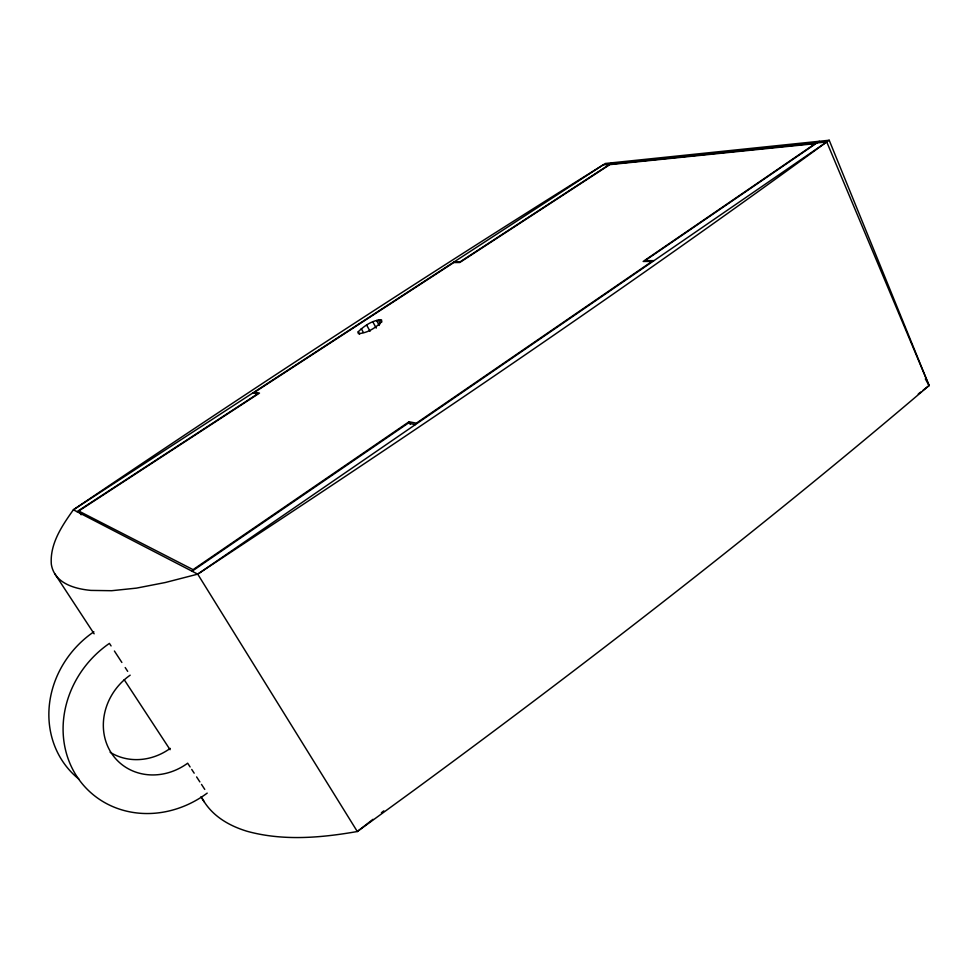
<?xml version="1.0" encoding="UTF-8"?>
<svg xmlns="http://www.w3.org/2000/svg" width="978" height="978" viewBox="0 0 978 978"><rect width="100%" height="100%" fill="white"/><g stroke="black" fill="none" stroke-linecap="round" stroke-linejoin="round"><path stroke-width="1.47" d="M358.229 331.774C364.354 325.808 372.704 319.904 381.542 319.904L381.713 321.664C375.638 327.923 367.178 333.266 358.303 333.584L358.229 331.774L359.611 334.293M372.973 819.319L357.312 831.52C321.09 837.865 283.302 841.166 247.373 831.361A332.716 136.272 -29.3 0 1 202.153 798.292M381.396 812.742L383.804 810.86M918.269 393.987L920.677 392.117M923.085 390.234L929.1 385.54L829.21 140.245L605.296 163.485L73.374 509.795C62.091 525.724 49.841 543.646 51.308 564.098A352.263 92.287 -28.8 0 0 90.991 590.406L111.651 590.712L136.492 588.12L165.258 582.521L197.727 574.147L260.282 532.729A2585.221 259.659 -30.7 0 0 826.74 141.932L929.1 385.54A2463.961 396.885 -32.2 0 1 414.281 790.028L357.312 831.52L197.727 574.147L73.374 509.795C247.886 391.665 424.33 276.383 603.157 164.879L826.74 141.932M197.727 574.147L829.21 140.245M254.708 392.19L453.804 262.544L459.733 262.52L609.807 164.634L815.212 143.644L643.157 261.456L652.033 261.407L416.359 423.168L409.036 421.775L193.069 569.648L78.717 511.005L259.476 393.107L254.708 392.19L256.138 394.672M819.332 141.272L644.954 260.698L653.842 260.637M192.067 571.225L408.168 423.205L415.491 424.623M76.981 511.653L257.617 393.865L252.862 392.948M611.996 162.788L460.015 261.896L454.085 261.933M54.915 573.964L94.132 633.817M124.182 679.661L170.074 749.71M200.955 796.825L204.292 801.923M111.076 645.932L109.414 643.39A98.607 88.986 -46.5 0 0 76.871 776.483A98.607 88.986 -46.5 0 0 207.202 793.121M114.402 651.018L121.871 662.461M125.196 667.546L127.69 671.36M190.099 766.948L187.666 763.207A57.971 52.311 -46.6 0 1 111.431 753.158A57.971 52.311 -46.6 0 1 130.172 675.175M191.737 769.441L194.17 773.182M196.615 776.923L199.867 781.911M201.505 784.405L204.757 789.393M78.717 511.005L81.137 514.795M925.322 378.902L929.1 385.54M361.285 328.632L363.339 332.398M409.036 421.775L410.393 424.256M366.616 325.002L370.039 331.273M372.826 321.835L376.237 328.107M380.271 319.696L381.628 322.214M378.29 319.965L380.332 323.742M376.567 320.429L379.281 325.454M78.876 779.099A95.661 86.773 -45.4 0 1 93.851 631.812M170.209 748.39A56.235 51.003 -45.4 0 1 110.135 752.253"/></g></svg>
